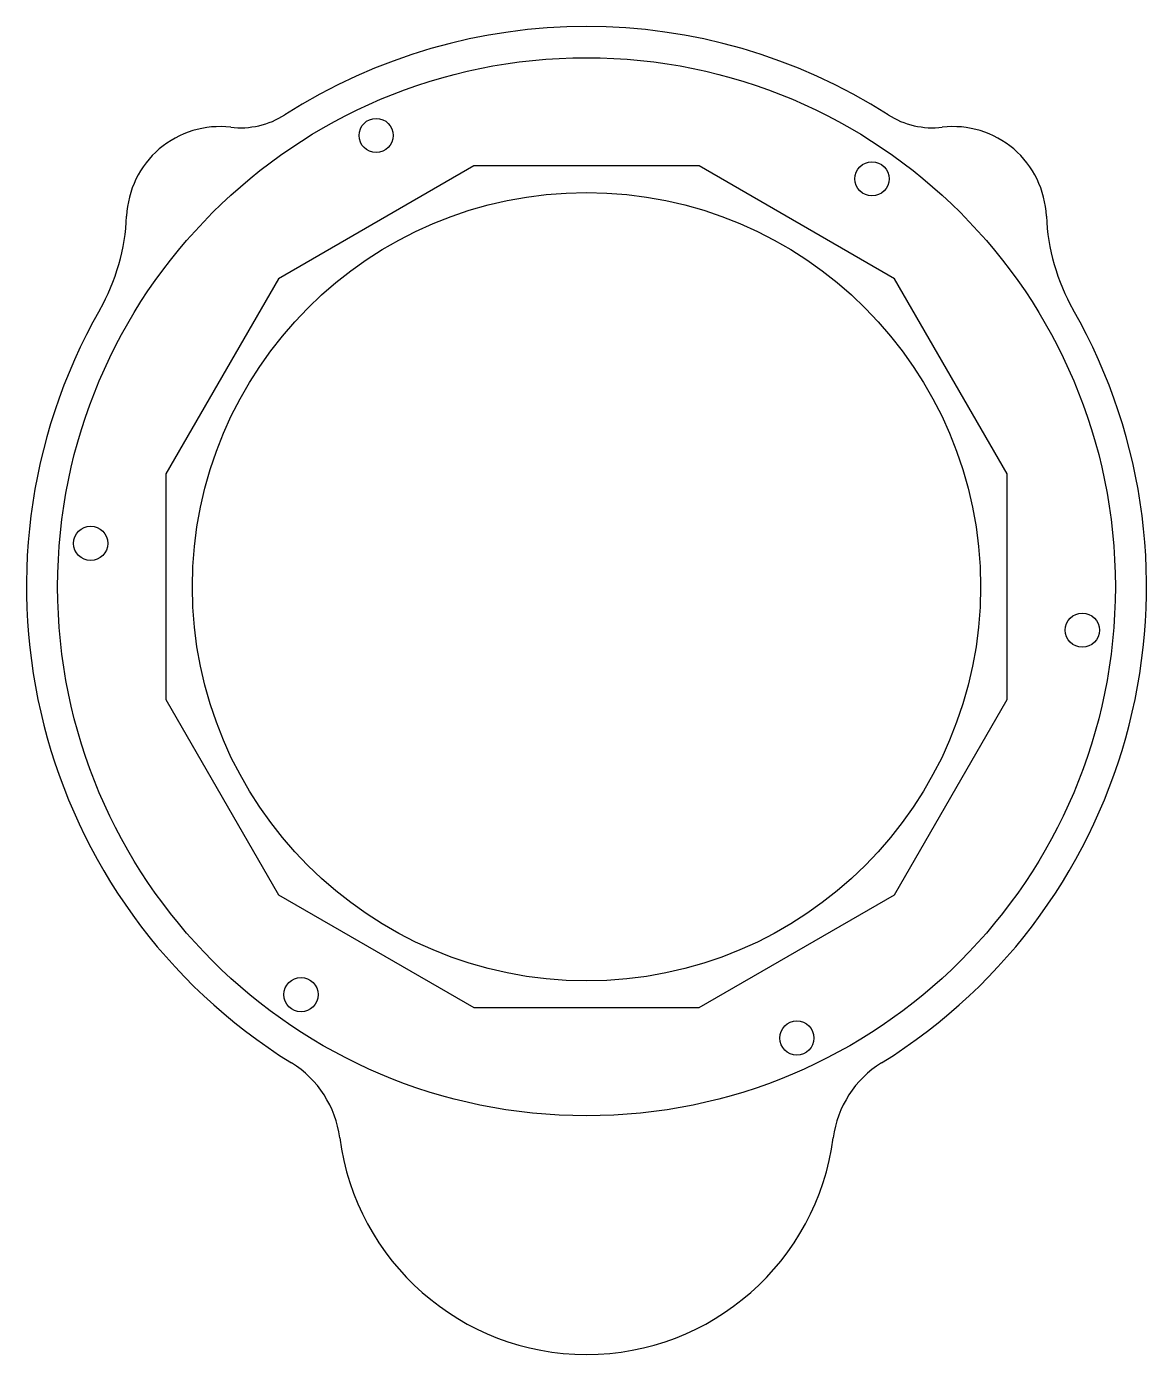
# Model space of a CAD drawing. Extents: x 94 to 202, y 41 to 169.
import ezdxf

# ---------------------------------------------------------------- set-up
doc = ezdxf.new("R2010")
doc.units = 0
doc.layers.add('View003', color=7, linetype='CONTINUOUS')

msp = doc.modelspace()

# ---------------------------------------------------------------- linework, layer by layer
at = {"layer": 'View003'}
for p, q in [((137.63, 155.569), (118.802, 144.698)), ((159.37, 155.569), (137.63, 155.569)), ((178.198, 144.698), (159.37, 155.569)), ((118.802, 144.698), (107.931, 125.87)), ((189.069, 125.87), (178.198, 144.698)), ((107.931, 125.87), (107.931, 104.13)), ((189.069, 104.13), (189.069, 125.87)), ((107.931, 104.13), (118.802, 85.3015)), ((178.198, 85.3015), (189.069, 104.13)), ((118.802, 85.3015), (137.63, 74.4311)), ((159.37, 74.4311), (178.198, 85.3015)), ((137.63, 74.4311), (159.37, 74.4311))]:
    msp.add_line(p, q, dxfattribs=at)
for centre, radius in [((148.5, 115), 51), ((128.214, 158.503), 1.65), ((176.032, 154.319), 1.65), ((148.5, 115), 38), ((100.683, 119.183), 1.65), ((196.317, 110.817), 1.65), ((120.968, 75.6807), 1.65), ((168.786, 71.4972), 1.65)]:
    msp.add_circle(centre, radius, dxfattribs=at)
for centre, radius, start, end in [((148.5, 115), 54, 57.4158, 122.584), ((115.111, 167.241), 8, -96.6409, -57.4158), ((181.889, 167.241), 8, -122.584, -83.3591), ((113.145, 150.355), 9, 83.3591, 177.591), ((183.855, 150.355), 9, 2.4093, 96.6409), ((84.1703, 151.574), 20, -29.6202, -2.4093), ((212.83, 151.574), 20, -177.591, -150.38), ((148.5, 115), 54, 150.38, -121.788), ((148.5, 115), 54, -58.2117, 29.6202), ((114.786, 60.6), 10, 7.4356, 58.2117), ((182.214, 60.6), 10, 121.788, 172.564), ((148.5, 65), 24, -172.564, -7.4356)]:
    msp.add_arc(centre, radius, start, end, dxfattribs=at)

doc.saveas('drawing.dxf')
